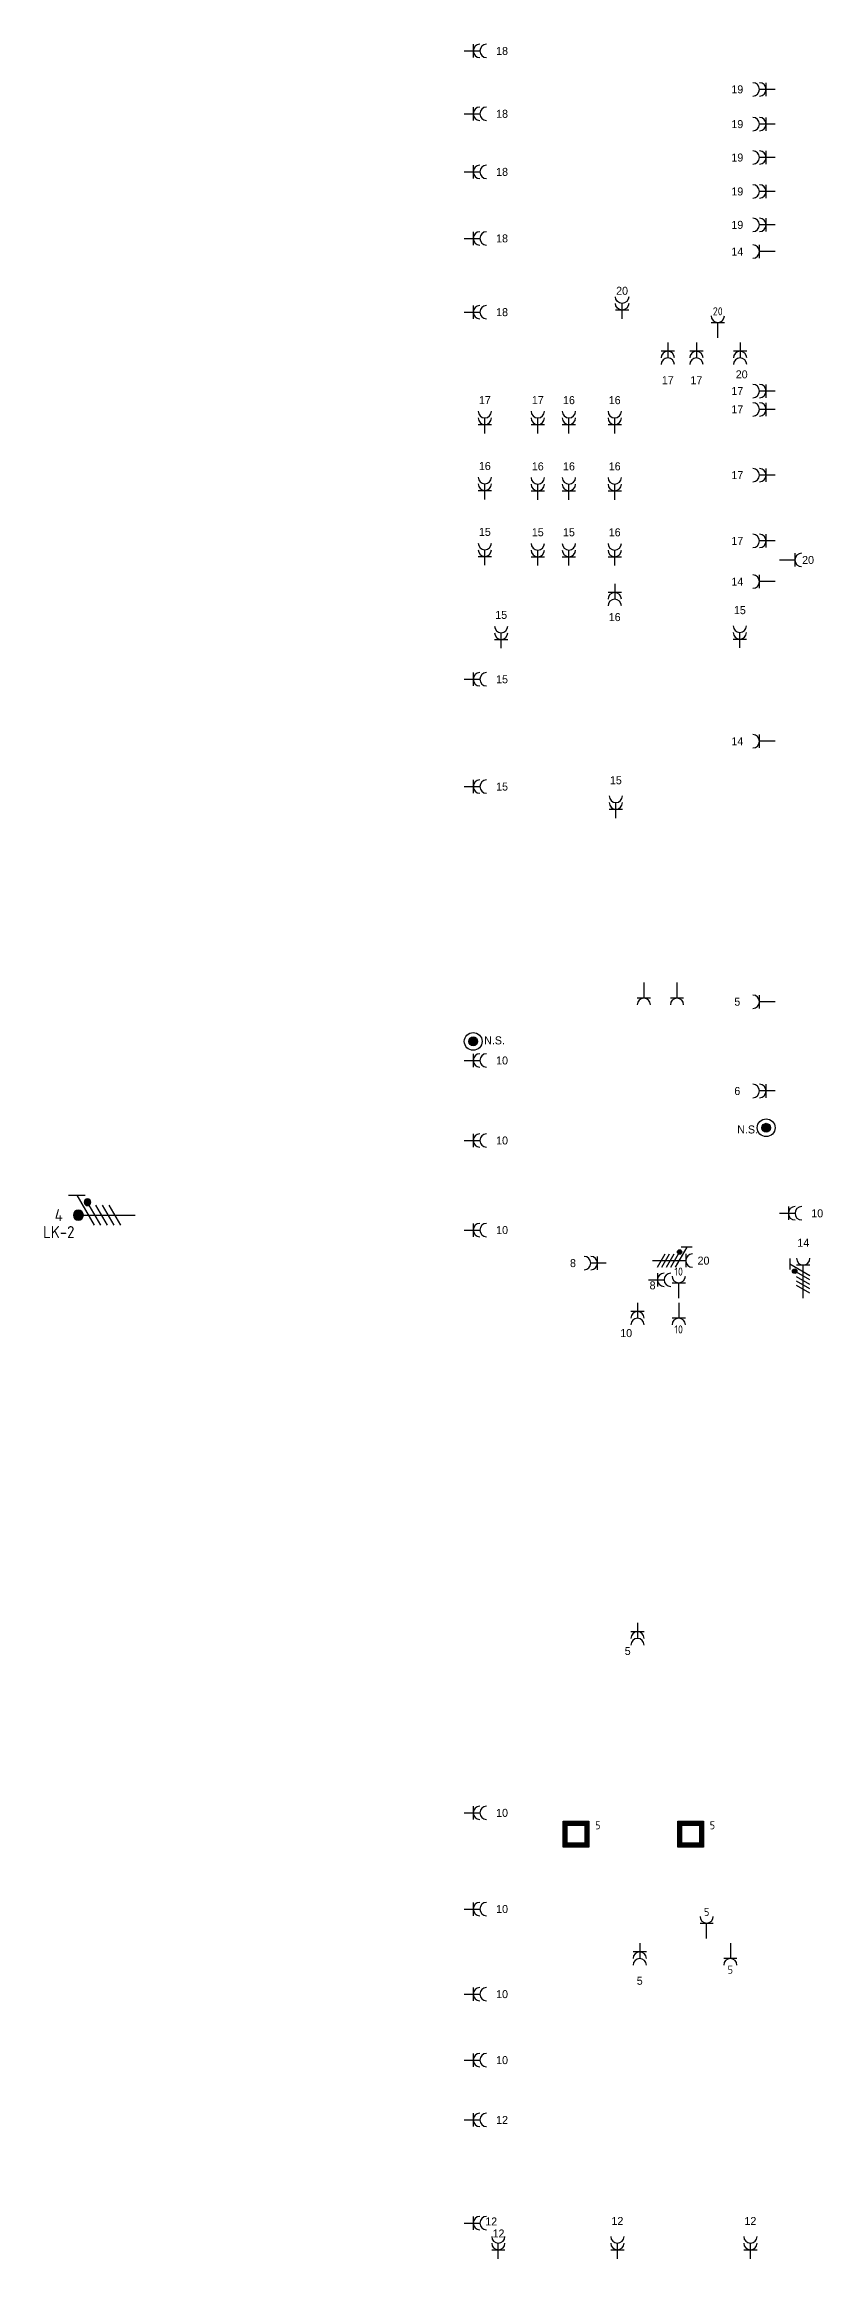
# Model space of a CAD drawing. Header units: millimetres. Extents: x -3262 to 112688, y 0 to 219176.
# Drawn here: x 38735 to 56265, y 167178 to 216983 of the extents above; entities that cross this region are included whole.
import ezdxf
from ezdxf.enums import TextEntityAlignment as Align

# ---------------------------------------------------------------- set-up
doc = ezdxf.new("R2010")
doc.units = ezdxf.units.MM
doc.header["$LTSCALE"] = 100
for name, color, linetype in [('EL6221--', 3, 'Continuous'), ('EL6222--', 3, 'Continuous'), ('EL6311--', 3, 'Continuous')]:
    doc.layers.add(name, color=color, linetype=linetype)
doc.styles.add('buro-018', font='BUROFONT.shx', dxfattribs={"height": 180})
doc.styles.add('STABICAD-018', font='ISOCP.SHX', dxfattribs={"height": 1.8})

# ---------------------------------------------------------------- blocks, each defined once
blk = doc.blocks.new('E00082')
at = {"color": 0, "linetype": 'Continuous'}
for p, q in [((-3, 10.98), (-3, 8.48)), ((-3, 9.73), (1.5, 7.13)), ((1.5, 6.13), (-1.5, 7.87)), ((1.5, 5.13), (-1.5, 6.87)), ((0, 8.75), (0, 1)), ((1.5, 4.13), (-1.5, 5.87)), ((1.5, 3.13), (-1.5, 4.87))]:
    blk.add_line(p, q, dxfattribs=at)
blk.add_lwpolyline([(-0.38, 9.5, 0.75, 0.75, 1), (0.38, 9.5, 0.75, 0.75, 1)], format="xyseb", close=True, dxfattribs=at)
at = {"color": 0, "linetype": 'Continuous', "const_width": 0.5}
blk.add_lwpolyline([(-1.68, 8.12, 1), (-2.18, 8.12, 1)], format="xyb", close=True, dxfattribs=at)
at = {"color": 0, "linetype": 'Continuous'}
for centre, radius in [((0, 9.5), 0.75), ((-1.93, 8.12), 0.5)]:
    blk.add_circle(centre, radius, dxfattribs=at)
at = {"color": 0, "linetype": 'Continuous', "style": 'STABICAD-018'}
for tag, p in [('PANEL', (0, 16)), ('CIRCUIT', (0, 13)), ('SUBCIRCUIT', (4.5, 13)), ('ARTICLECODE', (0, 0))]:
    blk.add_attdef(tag, text='', height=1.8, dxfattribs=at).set_placement(p, align=Align.MIDDLE)
at = {"color": 0, "linetype": 'Continuous', "style": 'STABICAD-018', "flags": 1}
blk.add_attdef('POWERCODE', text='', height=1.8, dxfattribs=at).set_placement((13, 13), align=Align.MIDDLE)
blk = doc.blocks.new('111304')
at = {"color": 0, "linetype": 'Continuous'}
for p, q in [((-1.5, 4.5), (1.5, 4.5)), ((0, 1), (0, 4.5))]:
    blk.add_line(p, q, dxfattribs=at)
blk.add_arc((0, 6), 1.5, 180, 0, dxfattribs=at)
at = {"color": 0, "linetype": 'Continuous', "style": 'buro-018'}
for tag, p in [('PANEL', (0, 11.5)), ('CIRCUIT', (0, 8.5)), ('SUBCIRCUIT', (4.5, 8.5))]:
    blk.add_attdef(tag, text='', height=1.8, dxfattribs=at).set_placement(p, align=Align.MIDDLE)
at = {"color": 0, "linetype": 'Continuous', "style": 'buro-018', "flags": 1}
for tag, p in [('POWERCODE', (13, 8.5)), ('ARTICLECODE', (0, 0))]:
    blk.add_attdef(tag, text='', height=1.8, dxfattribs=at).set_placement(p, align=Align.MIDDLE)
blk = doc.blocks.new('111304A')
at = {"color": 0, "linetype": 'Continuous'}
for p, q in [((-1.5, 3), (1.5, 3)), ((0, 1), (0, 4.5))]:
    blk.add_line(p, q, dxfattribs=at)
for centre in [(0, 6), (0, 4.5)]:
    blk.add_arc(centre, 1.5, 180, 0, dxfattribs=at)
at = {"color": 0, "linetype": 'Continuous', "style": 'buro-018'}
for tag, p in [('PANEL', (0, 11.5)), ('CIRCUIT', (0, 8.5)), ('SUBCIRCUIT', (4.5, 8.5))]:
    blk.add_attdef(tag, text='', height=1.8, dxfattribs=at).set_placement(p, align=Align.MIDDLE)
at = {"color": 0, "linetype": 'Continuous', "style": 'buro-018', "flags": 1}
for tag, p in [('POWERCODE', (13, 8.5)), ('ARTICLECODE', (0, 0))]:
    blk.add_attdef(tag, text='', height=1.8, dxfattribs=at).set_placement(p, align=Align.MIDDLE)
blk = doc.blocks.new('111304D')
at = {"color": 0, "linetype": 'Continuous'}
for p, q in [((-3, 9.98), (-3, 7.48)), ((-3, 8.73), (1.5, 6.13)), ((-1.5, 8.5), (1.5, 8.5)), ((1.5, 5.13), (-1.5, 6.87)), ((1.5, 4.13), (-1.5, 5.87)), ((0, 1), (0, 8.5)), ((1.5, 3.13), (-1.5, 4.87)), ((1.5, 2.13), (-1.5, 3.87))]:
    blk.add_line(p, q, dxfattribs=at)
at = {"color": 0, "linetype": 'Continuous', "const_width": 0.5}
blk.add_lwpolyline([(-1.68, 7.12, 1), (-2.18, 7.12, 1)], format="xyb", close=True, dxfattribs=at)
at = {"color": 0, "linetype": 'Continuous'}
blk.add_circle((-1.93, 7.12), 0.5, dxfattribs=at)
blk.add_arc((0, 10), 1.5, 180, 0, dxfattribs=at)
at = {"color": 0, "linetype": 'Continuous', "style": 'buro-018'}
for tag, p in [('PANEL', (0, 15.5)), ('CIRCUIT', (0, 12.5)), ('SUBCIRCUIT', (4.5, 12.5))]:
    blk.add_attdef(tag, text='', height=1.8, dxfattribs=at).set_placement(p, align=Align.MIDDLE)
at = {"color": 0, "linetype": 'Continuous', "style": 'buro-018', "flags": 1}
for tag, p in [('POWERCODE', (13, 12.5)), ('ARTICLECODE', (0, 0))]:
    blk.add_attdef(tag, text='', height=1.8, dxfattribs=at).set_placement(p, align=Align.MIDDLE)
blk = doc.blocks.new('E00119')
at = {"color": 0, "linetype": 'Continuous', "const_width": 1}
blk.add_lwpolyline([(-0.5, 3, 1), (0.5, 3, 1)], format="xyb", close=True, dxfattribs=at)
at = {"color": 0, "linetype": 'Continuous'}
for radius in [2, 1]:
    blk.add_circle((0, 3), radius, dxfattribs=at)
at = {"color": 0, "linetype": 'Continuous', "style": 'buro-018'}
blk.add_attdef('SWITCHCODE', text='', height=1.8, dxfattribs=at).set_placement((0, 7), align=Align.MIDDLE)
at = {"color": 0, "linetype": 'Continuous', "style": 'buro-018', "flags": 1}
blk.add_attdef('ARTICLECODE', text='', height=1.8, dxfattribs=at).set_placement((0, 0), align=Align.MIDDLE)
blk = doc.blocks.new('E00414')
at = {"color": 0, "linetype": 'Continuous'}
for p, q in [((-2.9, -2.9), (-2.9, 2.9)), ((-2.9, 2.9), (2.9, 2.9)), ((-2, 2), (2, 2)), ((-2, -2), (-2, 2)), ((2, 2), (2, -2)), ((2.9, 2.9), (2.9, -2.9)), ((2.9, -2.9), (-2.9, -2.9)), ((2, -2), (-2, -2))]:
    blk.add_line(p, q, dxfattribs=at)
for points in [[(-2.9, 2.9), (2.9, 2.9), (-2, 2), (2, 2)], [(-2, -2), (-2.9, -2.9), (-2, 2), (-2.9, 2.9)], [(2, 2), (2.9, 2.9), (2, -2), (2.9, -2.9)], [(2, -2), (2.9, -2.9), (-2, -2), (-2.9, -2.9)]]:
    blk.add_solid(points, dxfattribs=at)
at = {"color": 0, "linetype": 'Continuous', "style": 'STABICAD-018'}
for tag, p in [('CIRCUIT', (0, 5)), ('PANEL', (0, 8)), ('SUBCIRCUIT', (4.5, 5)), ('ARTICLECODE', (0, 0))]:
    blk.add_attdef(tag, text='', height=1.8, dxfattribs=at).set_placement(p, align=Align.MIDDLE)
at = {"color": 0, "linetype": 'Continuous', "style": 'STABICAD-018', "flags": 1}
blk.add_attdef('POWERCODE', text='', height=1.8, dxfattribs=at).set_placement((13, 5), align=Align.MIDDLE)

msp = doc.modelspace()

# ---------------------------------------------------------------- block references
at = {"layer": 'EL6221--', "linetype": 'Continuous'}
ref = msp.add_blockref('E00082', (40929, 190649), dxfattribs=dict(at, xscale=-150, yscale=150, zscale=1.5, rotation=90))
ref.add_attrib('CIRCUIT', '4', dxfattribs={"layer": '0', "color": 1, "linetype": 'ByBlock', "height": 270, "style": 'STABICAD-018'}).set_placement((39062, 190649), align=Align.MIDDLE)
ref.add_attrib('PANEL', 'LK-2', dxfattribs={"layer": '0', "color": 1, "linetype": 'ByBlock', "height": 270, "style": 'STABICAD-018'}).set_placement((39062, 190269), align=Align.MIDDLE)
ref = msp.add_blockref('111304D', (52330, 189626), dxfattribs=dict(at, xscale=100, yscale=100, zscale=100, rotation=270))
ref.add_attrib('CIRCUIT', '20', dxfattribs={"layer": '0', "color": 1, "linetype": 'ByBlock', "height": 180, "style": 'buro-018'}).set_placement((53580, 189626), align=Align.MIDDLE)
ref = msp.add_blockref('111304D', (55826, 188678), dxfattribs=dict(at, xscale=100, yscale=100, zscale=100))
ref.add_attrib('CIRCUIT', '14', dxfattribs={"layer": '0', "color": 1, "linetype": 'ByBlock', "height": 180, "style": 'buro-018'}).set_placement((55826, 190028), align=Align.MIDDLE)
at = {"layer": 'EL6222--', "linetype": 'Continuous'}
ref = msp.add_blockref('111304A', (48094, 216833), dxfattribs=dict(at, xscale=100, yscale=100, zscale=100, rotation=270))
ref.add_attrib('CIRCUIT', '18', dxfattribs={"layer": '0', "color": 1, "linetype": 'ByBlock', "height": 180, "style": 'buro-018'}).set_placement((49044, 216833), align=Align.MIDDLE)
ref = msp.add_blockref('111304A', (55291, 215969), dxfattribs=dict(at, xscale=100, yscale=100, zscale=100, rotation=90.00000000000001))
ref.add_attrib('CIRCUIT', '19', dxfattribs={"layer": '0', "color": 1, "linetype": 'ByBlock', "height": 180, "style": 'buro-018'}).set_placement((54341, 215969), align=Align.MIDDLE)
ref = msp.add_blockref('111304A', (48094, 215419), dxfattribs=dict(at, xscale=100, yscale=100, zscale=100, rotation=270))
ref.add_attrib('CIRCUIT', '18', dxfattribs={"layer": '0', "color": 1, "linetype": 'ByBlock', "height": 180, "style": 'buro-018'}).set_placement((49044, 215419), align=Align.MIDDLE)
ref = msp.add_blockref('111304A', (55291, 215187), dxfattribs=dict(at, xscale=100, yscale=100, zscale=100, rotation=90.00000000000001))
ref.add_attrib('CIRCUIT', '19', dxfattribs={"layer": '0', "color": 1, "linetype": 'ByBlock', "height": 180, "style": 'buro-018'}).set_placement((54341, 215187), align=Align.MIDDLE)
ref = msp.add_blockref('111304A', (48094, 214113), dxfattribs=dict(at, xscale=100, yscale=100, zscale=100, rotation=270))
ref.add_attrib('CIRCUIT', '18', dxfattribs={"layer": '0', "color": 1, "linetype": 'ByBlock', "height": 180, "style": 'buro-018'}).set_placement((49044, 214113), align=Align.MIDDLE)
ref = msp.add_blockref('111304A', (55291, 214436), dxfattribs=dict(at, xscale=100, yscale=100, zscale=100, rotation=90.00000000000001))
ref.add_attrib('CIRCUIT', '19', dxfattribs={"layer": '0', "color": 1, "linetype": 'ByBlock', "height": 180, "style": 'buro-018'}).set_placement((54341, 214436), align=Align.MIDDLE)
ref = msp.add_blockref('111304A', (55291, 213673), dxfattribs=dict(at, xscale=100, yscale=100, zscale=100, rotation=90.00000000000001))
ref.add_attrib('CIRCUIT', '19', dxfattribs={"layer": '0', "color": 1, "linetype": 'ByBlock', "height": 180, "style": 'buro-018'}).set_placement((54341, 213673), align=Align.MIDDLE)
ref = msp.add_blockref('111304A', (48094, 212617), dxfattribs=dict(at, xscale=100, yscale=100, zscale=100, rotation=270))
ref.add_attrib('CIRCUIT', '18', dxfattribs={"layer": '0', "color": 1, "linetype": 'ByBlock', "height": 180, "style": 'buro-018'}).set_placement((49044, 212617), align=Align.MIDDLE)
ref = msp.add_blockref('111304A', (55291, 212921), dxfattribs=dict(at, xscale=100, yscale=100, zscale=100, rotation=90.00000000000001))
ref.add_attrib('CIRCUIT', '19', dxfattribs={"layer": '0', "color": 1, "linetype": 'ByBlock', "height": 180, "style": 'buro-018'}).set_placement((54341, 212921), align=Align.MIDDLE)
ref = msp.add_blockref('111304', (55291, 212320), dxfattribs=dict(at, xscale=100, yscale=100, zscale=100, rotation=90.00000000000001))
ref.add_attrib('CIRCUIT', '14', dxfattribs={"layer": '0', "color": 1, "linetype": 'ByBlock', "height": 180, "style": 'buro-018'}).set_placement((54341, 212320), align=Align.MIDDLE)
ref = msp.add_blockref('111304A', (51746, 210705), dxfattribs=dict(at, xscale=-100, yscale=100, zscale=100))
ref.add_attrib('CIRCUIT', '20', dxfattribs={"layer": '0', "color": 1, "linetype": 'Continuous', "height": 180, "style": 'buro-018'}).set_placement((51746, 211439), align=Align.MIDDLE)
ref = msp.add_blockref('111304A', (48094, 210958), dxfattribs=dict(at, xscale=100, yscale=100, zscale=100, rotation=270))
ref.add_attrib('CIRCUIT', '18', dxfattribs={"layer": '0', "color": 1, "linetype": 'ByBlock', "height": 180, "style": 'buro-018'}).set_placement((49044, 210958), align=Align.MIDDLE)
ref = msp.add_blockref('111304', (53901, 210278), dxfattribs=dict(at, xscale=100, yscale=100, zscale=100))
ref.add_attrib('CIRCUIT', '20', dxfattribs={"layer": '0', "color": 1, "linetype": 'Continuous', "height": 180, "style": 'STABICAD-018'}).set_placement((53901, 210977), align=Align.MIDDLE)
ref = msp.add_blockref('111304A', (52775, 210378), dxfattribs=dict(at, xscale=100, yscale=100, zscale=100, rotation=180))
ref.add_attrib('CIRCUIT', '17', dxfattribs={"layer": '0', "color": 1, "linetype": 'ByBlock', "height": 180, "style": 'buro-018'}).set_placement((52775, 209428), align=Align.MIDDLE)
ref = msp.add_blockref('111304A', (53420, 210378), dxfattribs=dict(at, xscale=100, yscale=100, zscale=100, rotation=180))
ref.add_attrib('CIRCUIT', '17', dxfattribs={"layer": '0', "color": 1, "linetype": 'ByBlock', "height": 180, "style": 'buro-018'}).set_placement((53420, 209428), align=Align.MIDDLE)
ref = msp.add_blockref('111304A', (54403, 210378), dxfattribs=dict(at, xscale=100, yscale=100, zscale=100, rotation=180))
ref.add_attrib('CIRCUIT', '20', dxfattribs={"layer": '0', "color": 1, "linetype": 'Continuous', "height": 180, "style": 'buro-018'}).set_placement((54440, 209559), align=Align.MIDDLE)
ref = msp.add_blockref('111304A', (55291, 209184), dxfattribs=dict(at, xscale=100, yscale=100, zscale=100, rotation=89.99991662363506))
ref.add_attrib('CIRCUIT', '17', dxfattribs={"layer": '0', "color": 1, "linetype": 'ByBlock', "height": 180, "style": 'buro-018'}).set_placement((54341, 209184), align=Align.MIDDLE)
ref = msp.add_blockref('111304A', (48656, 208129), dxfattribs=dict(at, xscale=100, yscale=100, zscale=100))
ref.add_attrib('CIRCUIT', '17', dxfattribs={"layer": '0', "color": 1, "linetype": 'ByBlock', "height": 180, "style": 'buro-018'}).set_placement((48656, 208979), align=Align.MIDDLE)
ref = msp.add_blockref('111304A', (49848, 208129), dxfattribs=dict(at, xscale=100, yscale=100, zscale=100))
ref.add_attrib('CIRCUIT', '17', dxfattribs={"layer": '0', "color": 1, "linetype": 'ByBlock', "height": 180, "style": 'buro-018'}).set_placement((49848, 208979), align=Align.MIDDLE)
ref = msp.add_blockref('111304A', (50550, 208129), dxfattribs=dict(at, xscale=100, yscale=100, zscale=100))
ref.add_attrib('CIRCUIT', '16', dxfattribs={"layer": '0', "color": 1, "linetype": 'ByBlock', "height": 180, "style": 'buro-018'}).set_placement((50550, 208979), align=Align.MIDDLE)
ref = msp.add_blockref('111304A', (51580, 208129), dxfattribs=dict(at, xscale=100, yscale=100, zscale=100))
ref.add_attrib('CIRCUIT', '16', dxfattribs={"layer": '0', "color": 1, "linetype": 'ByBlock', "height": 180, "style": 'buro-018'}).set_placement((51580, 208979), align=Align.MIDDLE)
ref = msp.add_blockref('111304A', (55291, 208772), dxfattribs=dict(at, xscale=100, yscale=100, zscale=100, rotation=90.00000000000001))
ref.add_attrib('CIRCUIT', '17', dxfattribs={"layer": '0', "color": 1, "linetype": 'ByBlock', "height": 180, "style": 'buro-018'}).set_placement((54341, 208772), align=Align.MIDDLE)
ref = msp.add_blockref('111304A', (48656, 206647), dxfattribs=dict(at, xscale=100, yscale=100, zscale=100))
ref.add_attrib('CIRCUIT', '16', dxfattribs={"layer": '0', "color": 1, "linetype": 'ByBlock', "height": 180, "style": 'buro-018'}).set_placement((48656, 207497), align=Align.MIDDLE)
ref = msp.add_blockref('111304A', (49848, 206640), dxfattribs=dict(at, xscale=100, yscale=100, zscale=100))
ref.add_attrib('CIRCUIT', '16', dxfattribs={"layer": '0', "color": 1, "linetype": 'ByBlock', "height": 180, "style": 'buro-018'}).set_placement((49848, 207490), align=Align.MIDDLE)
ref = msp.add_blockref('111304A', (50550, 206640), dxfattribs=dict(at, xscale=100, yscale=100, zscale=100))
ref.add_attrib('CIRCUIT', '16', dxfattribs={"layer": '0', "color": 1, "linetype": 'ByBlock', "height": 180, "style": 'buro-018'}).set_placement((50550, 207490), align=Align.MIDDLE)
ref = msp.add_blockref('111304A', (51580, 206640), dxfattribs=dict(at, xscale=100, yscale=100, zscale=100))
ref.add_attrib('CIRCUIT', '16', dxfattribs={"layer": '0', "color": 1, "linetype": 'ByBlock', "height": 180, "style": 'buro-018'}).set_placement((51580, 207490), align=Align.MIDDLE)
ref = msp.add_blockref('111304A', (55291, 207292), dxfattribs=dict(at, xscale=100, yscale=100, zscale=100, rotation=90.00000000000001))
ref.add_attrib('CIRCUIT', '17', dxfattribs={"layer": '0', "color": 1, "linetype": 'ByBlock', "height": 180, "style": 'buro-018'}).set_placement((54341, 207292), align=Align.MIDDLE)
ref = msp.add_blockref('111304A', (48656, 205165), dxfattribs=dict(at, xscale=100, yscale=100, zscale=100))
ref.add_attrib('CIRCUIT', '15', dxfattribs={"layer": '0', "color": 1, "linetype": 'ByBlock', "height": 180, "style": 'buro-018'}).set_placement((48656, 206015), align=Align.MIDDLE)
ref = msp.add_blockref('111304A', (49848, 205157), dxfattribs=dict(at, xscale=100, yscale=100, zscale=100))
ref.add_attrib('CIRCUIT', '15', dxfattribs={"layer": '0', "color": 1, "linetype": 'ByBlock', "height": 180, "style": 'buro-018'}).set_placement((49848, 206007), align=Align.MIDDLE)
ref = msp.add_blockref('111304A', (50550, 205157), dxfattribs=dict(at, xscale=100, yscale=100, zscale=100))
ref.add_attrib('CIRCUIT', '15', dxfattribs={"layer": '0', "color": 1, "linetype": 'ByBlock', "height": 180, "style": 'buro-018'}).set_placement((50550, 206007), align=Align.MIDDLE)
ref = msp.add_blockref('111304A', (51580, 205157), dxfattribs=dict(at, xscale=100, yscale=100, zscale=100))
ref.add_attrib('CIRCUIT', '16', dxfattribs={"layer": '0', "color": 1, "linetype": 'ByBlock', "height": 180, "style": 'buro-018'}).set_placement((51580, 206007), align=Align.MIDDLE)
ref = msp.add_blockref('111304A', (55291, 205812), dxfattribs=dict(at, xscale=100, yscale=100, zscale=100, rotation=90.00000000000001))
ref.add_attrib('CIRCUIT', '17', dxfattribs={"layer": '0', "color": 1, "linetype": 'ByBlock', "height": 180, "style": 'buro-018'}).set_placement((54341, 205812), align=Align.MIDDLE)
ref = msp.add_blockref('111304', (55189, 205384), dxfattribs=dict(at, xscale=100, yscale=100, zscale=100, rotation=270))
ref.add_attrib('CIRCUIT', '20', dxfattribs={"layer": '0', "color": 1, "linetype": 'Continuous', "height": 180, "style": 'buro-018'}).set_placement((55934, 205384), align=Align.MIDDLE)
ref = msp.add_blockref('111304A', (51580, 204950), dxfattribs=dict(at, xscale=100, yscale=100, zscale=100, rotation=180))
ref.add_attrib('CIRCUIT', '16', dxfattribs={"layer": '0', "color": 1, "linetype": 'ByBlock', "height": 180, "style": 'buro-018'}).set_placement((51580, 204100), align=Align.MIDDLE)
ref = msp.add_blockref('111304', (55291, 204897), dxfattribs=dict(at, xscale=100, yscale=100, zscale=100, rotation=90.00000000000001))
ref.add_attrib('CIRCUIT', '14', dxfattribs={"layer": '0', "color": 1, "linetype": 'ByBlock', "height": 180, "style": 'buro-018'}).set_placement((54341, 204897), align=Align.MIDDLE)
ref = msp.add_blockref('111304A', (49024, 203298), dxfattribs=dict(at, xscale=100, yscale=100, zscale=100))
ref.add_attrib('CIRCUIT', '15', dxfattribs={"layer": '0', "color": 1, "linetype": 'ByBlock', "height": 180, "style": 'buro-018'}).set_placement((49024, 204148), align=Align.MIDDLE)
ref = msp.add_blockref('111304A', (54398, 203305), dxfattribs=dict(at, xscale=100, yscale=100, zscale=100))
ref.add_attrib('CIRCUIT', '15', dxfattribs={"layer": '0', "color": 1, "linetype": 'ByBlock', "height": 180, "style": 'buro-018'}).set_placement((54398, 204255), align=Align.MIDDLE)
ref = msp.add_blockref('111304A', (48094, 202700), dxfattribs=dict(at, xscale=100, yscale=100, zscale=100, rotation=270))
ref.add_attrib('CIRCUIT', '15', dxfattribs={"layer": '0', "color": 1, "linetype": 'ByBlock', "height": 180, "style": 'buro-018'}).set_placement((49044, 202700), align=Align.MIDDLE)
ref = msp.add_blockref('111304', (55291, 201306), dxfattribs=dict(at, xscale=100, yscale=100, zscale=100, rotation=90.00000000000001))
ref.add_attrib('CIRCUIT', '14', dxfattribs={"layer": '0', "color": 1, "linetype": 'ByBlock', "height": 180, "style": 'buro-018'}).set_placement((54341, 201306), align=Align.MIDDLE)
ref = msp.add_blockref('111304A', (48094, 200287), dxfattribs=dict(at, xscale=100, yscale=100, zscale=100, rotation=270))
ref.add_attrib('CIRCUIT', '15', dxfattribs={"layer": '0', "color": 1, "linetype": 'ByBlock', "height": 180, "style": 'buro-018'}).set_placement((49044, 200287), align=Align.MIDDLE)
ref = msp.add_blockref('111304A', (51606, 199478), dxfattribs=dict(at, xscale=100, yscale=100, zscale=100))
ref.add_attrib('CIRCUIT', '15', dxfattribs={"layer": '0', "color": 1, "linetype": 'ByBlock', "height": 180, "style": 'buro-018'}).set_placement((51606, 200428), align=Align.MIDDLE)
at = {"layer": 'EL6222--', "linetype": 'Continuous', "xscale": 100, "yscale": 100, "zscale": 100, "rotation": 180}
for p in [(52236, 195978), (52983, 195978)]:
    msp.add_blockref('111304', p, dxfattribs=at)
at = {"layer": 'EL6222--', "linetype": 'Continuous'}
ref = msp.add_blockref('111304', (55291, 195448), dxfattribs=dict(at, xscale=100, yscale=100, zscale=100, rotation=90.00000000000001))
ref.add_attrib('CIRCUIT', '5', dxfattribs={"layer": '0', "color": 1, "linetype": 'Continuous', "height": 180, "style": 'buro-018'}).set_placement((54341, 195448), align=Align.MIDDLE)
ref = msp.add_blockref('111304A', (48094, 194128), dxfattribs=dict(at, xscale=99.99999999999999, yscale=99.99999999999999, zscale=99.99999999999999, rotation=270.0000416881517))
ref.add_attrib('CIRCUIT', '10', dxfattribs={"layer": '0', "color": 1, "linetype": 'Continuous', "height": 180, "style": 'buro-018'}).set_placement((49044, 194128), align=Align.MIDDLE)
ref = msp.add_blockref('111304A', (55291, 193441), dxfattribs=dict(at, xscale=100, yscale=100, zscale=100, rotation=90.00000000000001))
ref.add_attrib('CIRCUIT', '6', dxfattribs={"layer": '0', "color": 1, "linetype": 'Continuous', "height": 180, "style": 'buro-018'}).set_placement((54341, 193441), align=Align.MIDDLE)
ref = msp.add_blockref('111304A', (48094, 192328), dxfattribs=dict(at, xscale=100, yscale=100, zscale=100, rotation=270))
ref.add_attrib('CIRCUIT', '10', dxfattribs={"layer": '0', "color": 1, "linetype": 'Continuous', "height": 180, "style": 'buro-018'}).set_placement((49044, 192328), align=Align.MIDDLE)
ref = msp.add_blockref('111304A', (55191, 190690), dxfattribs=dict(at, xscale=99.99999999999999, yscale=99.99999999999999, zscale=99.99999999999999, rotation=269.9999583118785))
ref.add_attrib('CIRCUIT', '10', dxfattribs={"layer": '0', "color": 1, "linetype": 'Continuous', "height": 180, "style": 'buro-018'}).set_placement((56141, 190690), align=Align.MIDDLE)
ref = msp.add_blockref('111304A', (48094, 190314), dxfattribs=dict(at, xscale=100, yscale=100, zscale=100, rotation=270))
ref.add_attrib('CIRCUIT', '10', dxfattribs={"layer": '0', "color": 1, "linetype": 'Continuous', "height": 180, "style": 'buro-018'}).set_placement((49044, 190314), align=Align.MIDDLE)
ref = msp.add_blockref('111304A', (51491, 189570), dxfattribs=dict(at, xscale=100, yscale=100, zscale=100, rotation=90.00000000000001))
ref.add_attrib('CIRCUIT', '8', dxfattribs={"layer": '0', "color": 1, "linetype": 'Continuous', "height": 180, "style": 'buro-018'}).set_placement((50641, 189570), align=Align.MIDDLE)
ref = msp.add_blockref('111304A', (52242, 189194), dxfattribs=dict(at, xscale=100, yscale=100, zscale=100, rotation=270))
ref.add_attrib('CIRCUIT', '8', dxfattribs={"layer": '0', "color": 1, "linetype": 'Continuous', "height": 180, "style": 'buro-018'}).set_placement((52433, 189069), align=Align.MIDDLE)
ref = msp.add_blockref('111304', (53021, 188680), dxfattribs=dict(at, xscale=100, yscale=100, zscale=100))
ref.add_attrib('CIRCUIT', '10', dxfattribs={"layer": '0', "color": 1, "linetype": 'Continuous', "height": 180, "style": 'STABICAD-018'}).set_placement((53021, 189379), align=Align.MIDDLE)
ref = msp.add_blockref('111304A', (52094, 188780), dxfattribs=dict(at, xscale=100, yscale=100, zscale=100, rotation=180))
ref.add_attrib('CIRCUIT', '10', dxfattribs={"layer": '0', "color": 1, "linetype": 'Continuous', "height": 180, "style": 'buro-018'}).set_placement((51839, 187996), align=Align.MIDDLE)
ref = msp.add_blockref('111304', (53021, 188780), dxfattribs=dict(at, xscale=100, yscale=100, zscale=100, rotation=180))
ref.add_attrib('CIRCUIT', '10', dxfattribs={"layer": '0', "color": 1, "linetype": 'Continuous', "height": 180, "style": 'STABICAD-018'}).set_placement((53021, 188080), align=Align.MIDDLE)
ref = msp.add_blockref('111304A', (52094, 181578), dxfattribs=dict(at, xscale=100, yscale=100, zscale=100, rotation=180))
ref.add_attrib('CIRCUIT', '5', dxfattribs={"layer": '0', "color": 1, "linetype": 'Continuous', "height": 180, "style": 'buro-018'}).set_placement((51873, 180845), align=Align.MIDDLE)
ref = msp.add_blockref('111304A', (48094, 177206), dxfattribs=dict(at, xscale=99.99999999999999, yscale=99.99999999999999, zscale=99.99999999999999, rotation=270.0000416880912))
ref.add_attrib('CIRCUIT', '10', dxfattribs={"layer": '0', "color": 1, "linetype": 'ByBlock', "height": 180, "style": 'buro-018'}).set_placement((49044, 177206), align=Align.MIDDLE)
ref = msp.add_blockref('E00414', (50710, 176727), dxfattribs=dict(at, xscale=100, yscale=100, zscale=100))
ref.add_attrib('CIRCUIT', '5', dxfattribs={"layer": '0', "color": 1, "linetype": 'Continuous', "height": 180, "style": 'STABICAD-018'}).set_placement((51200, 176927), align=Align.MIDDLE)
ref = msp.add_blockref('E00414', (53290, 176727), dxfattribs=dict(at, xscale=100, yscale=100, zscale=100))
ref.add_attrib('CIRCUIT', '5', dxfattribs={"layer": '0', "color": 1, "linetype": 'Continuous', "height": 180, "style": 'STABICAD-018'}).set_placement((53780, 176927), align=Align.MIDDLE)
ref = msp.add_blockref('111304A', (48094, 175043), dxfattribs=dict(at, xscale=100, yscale=100, zscale=100, rotation=270))
ref.add_attrib('CIRCUIT', '10', dxfattribs={"layer": '0', "color": 1, "linetype": 'ByBlock', "height": 180, "style": 'buro-018'}).set_placement((49044, 175043), align=Align.MIDDLE)
ref = msp.add_blockref('111304', (53651, 174278), dxfattribs=dict(at, xscale=100, yscale=100, zscale=100))
ref.add_attrib('CIRCUIT', '5', dxfattribs={"layer": '0', "color": 1, "linetype": 'Continuous', "height": 180, "style": 'STABICAD-018'}).set_placement((53651, 174977), align=Align.MIDDLE)
ref = msp.add_blockref('111304A', (52144, 174378), dxfattribs=dict(at, xscale=100, yscale=100, zscale=100, rotation=180))
ref.add_attrib('CIRCUIT', '5', dxfattribs={"layer": '0', "color": 1, "linetype": 'Continuous', "height": 180, "style": 'buro-018'}).set_placement((52144, 173428), align=Align.MIDDLE)
ref = msp.add_blockref('111304', (54184, 174378), dxfattribs=dict(at, xscale=100, yscale=100, zscale=100, rotation=180))
ref.add_attrib('CIRCUIT', '5', dxfattribs={"layer": '0', "color": 1, "linetype": 'Continuous', "height": 180, "style": 'STABICAD-018'}).set_placement((54184, 173678), align=Align.MIDDLE)
ref = msp.add_blockref('111304A', (48094, 173128), dxfattribs=dict(at, xscale=100, yscale=100, zscale=100, rotation=270))
ref.add_attrib('CIRCUIT', '10', dxfattribs={"layer": '0', "color": 1, "linetype": 'ByBlock', "height": 180, "style": 'buro-018'}).set_placement((49044, 173128), align=Align.MIDDLE)
ref = msp.add_blockref('111304A', (48094, 171645), dxfattribs=dict(at, xscale=100, yscale=100, zscale=100, rotation=270))
ref.add_attrib('CIRCUIT', '10', dxfattribs={"layer": '0', "color": 1, "linetype": 'ByBlock', "height": 180, "style": 'buro-018'}).set_placement((49044, 171645), align=Align.MIDDLE)
ref = msp.add_blockref('111304A', (48094, 170300), dxfattribs=dict(at, xscale=100, yscale=100, zscale=100, rotation=270))
ref.add_attrib('CIRCUIT', '12', dxfattribs={"layer": '0', "color": 1, "linetype": 'ByBlock', "height": 180, "style": 'buro-018'}).set_placement((49044, 170300), align=Align.MIDDLE)
ref = msp.add_blockref('111304A', (48094, 167979), dxfattribs=dict(at, xscale=100, yscale=100, zscale=100, rotation=270.0000208440758))
ref.add_attrib('CIRCUIT', '12', dxfattribs={"layer": '0', "color": 1, "linetype": 'ByBlock', "height": 180, "style": 'buro-018'}).set_placement((48964, 167747), align=Align.MIDDLE)
ref = msp.add_blockref('111304A', (48960, 167078), dxfattribs=dict(at, xscale=100, yscale=100, zscale=100))
ref.add_attrib('CIRCUIT', '12', dxfattribs={"layer": '0', "color": 1, "linetype": 'ByBlock', "height": 180, "style": 'buro-018'}).set_placement((48799, 168017), align=Align.MIDDLE)
ref = msp.add_blockref('111304A', (51641, 167078), dxfattribs=dict(at, xscale=100, yscale=100, zscale=100))
ref.add_attrib('CIRCUIT', '12', dxfattribs={"layer": '0', "color": 1, "linetype": 'ByBlock', "height": 180, "style": 'buro-018'}).set_placement((51641, 168028), align=Align.MIDDLE)
ref = msp.add_blockref('111304A', (54636, 167078), dxfattribs=dict(at, xscale=100, yscale=100, zscale=100))
ref.add_attrib('CIRCUIT', '12', dxfattribs={"layer": '0', "color": 1, "linetype": 'ByBlock', "height": 180, "style": 'buro-018'}).set_placement((54636, 168028), align=Align.MIDDLE)
at = {"layer": 'EL6311--', "linetype": 'Continuous'}
ref = msp.add_blockref('E00119', (48094, 194556), dxfattribs=dict(at, xscale=100, yscale=100, zscale=100, rotation=270))
ref.add_attrib('SWITCHCODE', 'N.S.', dxfattribs={"layer": '0', "color": 1, "linetype": 'ByBlock', "height": 180, "style": 'buro-018'}).set_placement((48875, 194579), align=Align.MIDDLE)
ref = msp.add_blockref('E00119', (55291, 192614), dxfattribs=dict(at, xscale=100, yscale=100, zscale=100, rotation=89.99991662375596))
ref.add_attrib('SWITCHCODE', 'N.S.', dxfattribs={"layer": '0', "color": 1, "linetype": 'ByBlock', "height": 180, "style": 'buro-018'}).set_placement((54573, 192576), align=Align.MIDDLE)

doc.saveas('drawing.dxf')
